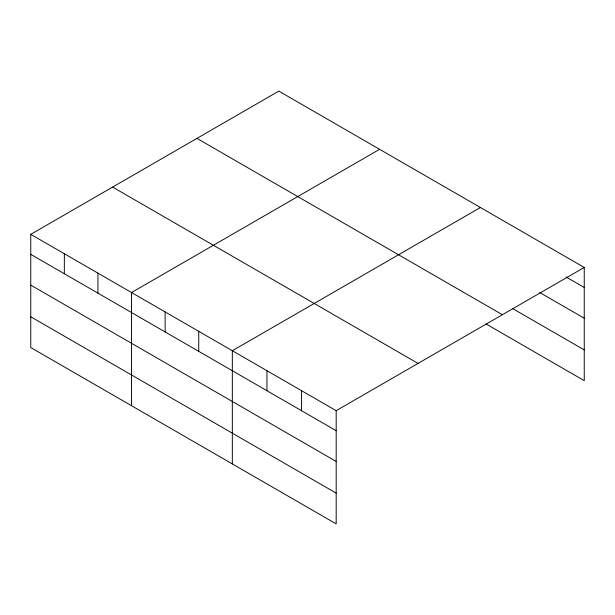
<?xml version="1.0" encoding="UTF-8"?>
<svg xmlns="http://www.w3.org/2000/svg" width="615" height="615" viewBox="0 0 615 615"><rect width="100%" height="100%" fill="white"/><g stroke="black" fill="none" stroke-linecap="round" stroke-linejoin="round"><path stroke-width="0.92" d="M30.75 234.346L336.182 410.682L336.182 523.88L30.75 347.544L30.75 234.346L278.818 91.12L584.25 267.456L584.25 380.654L486.173 324.036M379.609 149.314L131.541 292.532L131.541 405.731M480.407 207.501L232.332 350.727L232.332 463.925M336.182 410.682L584.25 267.456M566.115 277.004L584.25 287.466M539.747 292.525L584.25 318.224M512.549 308.507L584.25 349.904M196.954 138.383L502.386 314.726M112.614 187.083L418.046 363.419M30.75 254.356L336.182 430.692M30.75 285.106L336.182 461.442M30.75 316.786L336.182 493.13M301.565 390.694L301.565 410.705M266.948 370.714L266.948 390.725M198.737 331.331L198.737 351.342M165.135 311.936L165.135 331.946M97.946 273.137L97.946 293.147M64.344 253.741L64.344 273.752"/></g></svg>
